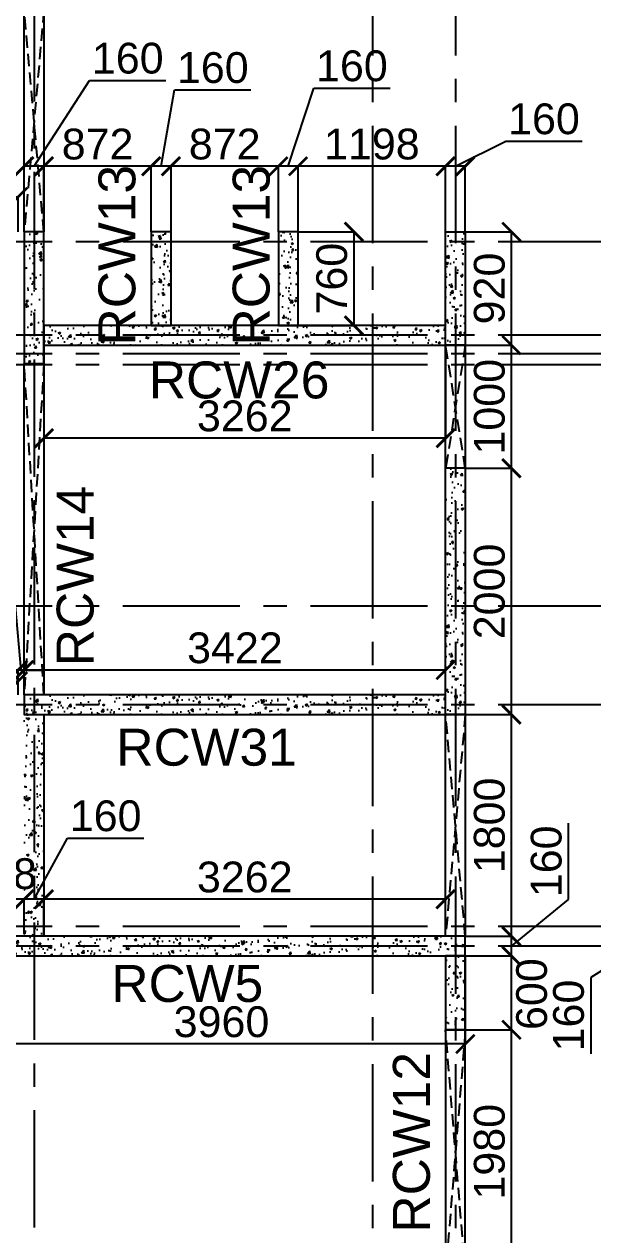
# Model space of a CAD drawing. Header units: inches. Extents: x 207135 to 337634, y -175669 to -89669.
# Drawn here: x 265234 to 269851, y -116067 to -106236 of the extents above; entities that cross this region are included whole.
import ezdxf

# ---------------------------------------------------------------- set-up
doc = ezdxf.new("R2010")
doc.units = ezdxf.units.IN
doc.header["$MEASUREMENT"] = 0
doc.linetypes.add('CENTER', pattern=[50.8, 31.75, -6.35, 6.35, -6.35])
doc.linetypes.add('Hidden', pattern=[3, 2, -1])
for name, color, linetype in [('160 R.C. WALL HAT', 8, 'Continuous'), ('160 R.C.WALL', 6, 'Continuous'), ('160 WALL  OPENING LINE', 1, 'Continuous'), ('160 WALL OPEING', 1, 'Continuous'), ('DIM', 251, 'Continuous'), ('GRID', 8, 'CENTER'), ('SHEAR WALL NAME', 3, 'Continuous')]:
    doc.layers.add(name, color=color, linetype=linetype)
doc.styles.add('T200', font='sanss___.ttf', dxfattribs={"height": 250})
doc.styles.add('T300', font='sanss___.ttf', dxfattribs={"height": 350})
doc.dimstyles.new('T 200', dxfattribs={"dimtxt": 250, "dimasz": 150, "dimexe": 1, "dimexo": 0, "dimgap": 50, "dimtad": 1, "dimdec": 0, "dimdsep": 46, "dimtxsty": 'T200', "dimblk": 'ARCHTICK', "dimcen": 2.5, "dimdle": 1, "dimclrd": 5, "dimclre": 253, "dimclrt": 1, "dimadec": 0, "dimazin": 0, "dimtfac": 1, "dimtdec": 0, "dimtmove": 2, "dimatfit": 3, "dimfxl": 0, "dimarcsym": 0})
pattern_1 = [(50, (2153647.95, 284347.85), (179.315046, -15.688034), [18.75, -206.25]), (355, (2153647.95, 284347.85), (-34.687833, 188.048033), [15, -165]), (100.451444, (2153662.9, 284346.54), (144.627212, 172.359998), [15.935048, -175.285528]), (46.1842, (2153647.95, 284397.85), (266.810333, -41.37982), [28.125, -309.375]), (96.635635, (2153670.19, 284394.4), (233.665486, 243.52965), [23.902586, -262.92844]), (351.184164, (2153647.95, 284397.85), (233.665486, 243.52965), [22.5, -247.5]), (21, (2153672.95, 284385.35), (149.226763, -100.654723), [18.75, -206.25]), (326, (2153672.95, 284385.35), (60.828833, 181.287511), [15, -165]), (71.451445, (2153685.39, 284376.96), (210.055594, 80.632788), [15.935047, -175.285528]), (37.5, (2153647.95, 284347.85), (3.0399638, 83.2234635), [0, -163, 0, -167.5, 0, -165.625]), (7.5, (2153647.95, 284347.85), (65.7673844, 98.602928), [0, -95.5, 0, -159.25, 0, -63.125]), (327.5, (2153592.2, 284347.85), (133.455609, -5.638718), [0, -62.5, 0, -195, 0, -258.75]), (317.5, (2153567.2, 284347.85), (145.796542, 25.0262456), [0, -81.25, 0, -129.5, 0, -183.75])]
pattern_2 = [(50, (2153647.95, 281347.85), (179.315046, -15.688034), [18.75, -206.25]), (355, (2153647.95, 281347.85), (-34.687833, 188.048033), [15, -165]), (100.451444, (2153662.9, 281346.54), (144.627212, 172.359998), [15.935048, -175.285528]), (46.1842, (2153647.95, 281397.85), (266.810333, -41.37982), [28.125, -309.375]), (96.635635, (2153670.19, 281394.4), (233.665486, 243.52965), [23.902586, -262.92844]), (351.184164, (2153647.95, 281397.85), (233.665486, 243.52965), [22.5, -247.5]), (21, (2153672.95, 281385.35), (149.226763, -100.654723), [18.75, -206.25]), (326, (2153672.95, 281385.35), (60.828833, 181.287511), [15, -165]), (71.451445, (2153685.39, 281376.96), (210.055594, 80.632788), [15.935047, -175.285528]), (37.5, (2153647.95, 281347.85), (3.0399638, 83.2234635), [0, -163, 0, -167.5, 0, -165.625]), (7.5, (2153647.95, 281347.85), (65.7673844, 98.602928), [0, -95.5, 0, -159.25, 0, -63.125]), (327.5, (2153592.2, 281347.85), (133.455609, -5.638718), [0, -62.5, 0, -195, 0, -258.75]), (317.5, (2153567.2, 281347.85), (145.796542, 25.0262456), [0, -81.25, 0, -129.5, 0, -183.75])]

# ---------------------------------------------------------------- blocks, each defined once
blk = doc.blocks.new('_ARCHTICK')
at = {"color": 0, "linetype": 'ByBlock', "const_width": 0.15}
blk.add_lwpolyline([(-0.5, -0.5), (0.5, 0.5)], dxfattribs=at)
blk = doc.blocks.new('*D383')
at = {"layer": 'Defpoints', "color": 0}
for p in [(265183.9, -107639.3), (265023.9, -107922.5, 14.7), (265183.9, -107922.5, 14.7)]:
    blk.add_point(p, dxfattribs=at)
at = {"layer": 'DIM', "color": 5, "lineweight": -2}
for p, q in [((265103.9, -107639.3), (264324.9, -108002.5)), ((265022.9, -107639.3), (265184.9, -107639.3)), ((264324.9, -108002.5), (263704.7, -108002.5))]:
    blk.add_line(p, q, dxfattribs=at)
at = {"layer": 'DIM', "color": 253, "lineweight": -2}
for p, q in [((265023.9, -107922.5), (265023.9, -107638.3)), ((265183.9, -107922.5), (265183.9, -107638.3))]:
    blk.add_line(p, q, dxfattribs=at)
at = {"layer": 'DIM', "color": 5, "lineweight": -2, "xscale": 150, "yscale": 150, "zscale": 150, "rotation": 180}
blk.add_blockref('_ARCHTICK', (265023.9, -107639.3), dxfattribs=at)
at = {"layer": 'DIM', "color": 5, "lineweight": -2, "xscale": 150, "yscale": 150, "zscale": 150}
blk.add_blockref('_ARCHTICK', (265183.9, -107639.3), dxfattribs=at)
at = {"layer": 'DIM', "color": 1, "insert": (264014.8, -107823.6), "char_height": 250, "attachment_point": 5, "style": 'T200'}
blk.add_mtext('160', dxfattribs=at)
blk = doc.blocks.new('*D390')
at = {"layer": 'Defpoints', "color": 0}
for p in [(265183.9, -111572.1), (264550.7, -111682.5, 0), (265183.9, -111682.5, 14.7)]:
    blk.add_point(p, dxfattribs=at)
at = {"layer": 'DIM', "color": 5, "lineweight": -2}
for p, q in [((264486.2, -111134.7), (263845.4, -111134.7)), ((264867.3, -111572.1), (264486.2, -111134.7)), ((264549.7, -111572.1), (265184.9, -111572.1))]:
    blk.add_line(p, q, dxfattribs=at)
at = {"layer": 'DIM', "color": 253, "lineweight": -2}
for p, q in [((264550.7, -111682.5), (264550.7, -111571.1)), ((265183.9, -111682.5), (265183.9, -111571.1))]:
    blk.add_line(p, q, dxfattribs=at)
at = {"layer": 'DIM', "color": 5, "lineweight": -2, "xscale": 150, "yscale": 150, "zscale": 150, "rotation": 180}
blk.add_blockref('_ARCHTICK', (264550.7, -111572.1), dxfattribs=at)
at = {"layer": 'DIM', "color": 5, "lineweight": -2, "xscale": 150, "yscale": 150, "zscale": 150}
blk.add_blockref('_ARCHTICK', (265183.9, -111572.1), dxfattribs=at)
at = {"layer": 'DIM', "color": 1, "insert": (264165.8, -110955.7), "char_height": 250, "attachment_point": 5, "style": 'T200'}
blk.add_mtext('633', dxfattribs=at)
blk = doc.blocks.new('*D598')
at = {"layer": 'Defpoints', "color": 0}
for p in [(270241.1, -113642.5), (270616, -113642.5, 14.7), (270616, -113802.5, 14.7)]:
    blk.add_point(p, dxfattribs=at)
at = {"layer": 'DIM', "color": 5, "lineweight": -2}
for p, q in [((270241.1, -113722.5), (269834.4, -113976.2)), ((270241.1, -113803.5), (270241.1, -113641.5)), ((269834.4, -113976.2), (269834.4, -114596.4))]:
    blk.add_line(p, q, dxfattribs=at)
at = {"layer": 'DIM', "color": 253, "lineweight": -2}
for p, q in [((270616, -113642.5), (270240.1, -113642.5)), ((270616, -113802.5), (270240.1, -113802.5))]:
    blk.add_line(p, q, dxfattribs=at)
at = {"layer": 'DIM', "color": 5, "lineweight": -2, "xscale": 150, "yscale": 150, "zscale": 150}
for p, rotation in [((270241.1, -113642.5), 90), ((270241.1, -113802.5), 270)]:
    blk.add_blockref('_ARCHTICK', p, dxfattribs=dict(at, rotation=rotation))
at = {"layer": 'DIM', "color": 1, "insert": (269655.5, -114286.3), "char_height": 250, "attachment_point": 5, "rotation": 90, "style": 'T200'}
blk.add_mtext('160', dxfattribs=at)
blk = doc.blocks.new('*D607')
at = {"layer": 'Defpoints', "color": 0}
for p in [(268836, -114402.5, 14.7), (269190.9, -114402.5), (268816, -116382.5, 14.7)]:
    blk.add_point(p, dxfattribs=at)
at = {"layer": 'DIM', "color": 253, "lineweight": -2}
for p, q in [((268836, -114402.5), (269191.9, -114402.5)), ((268816, -116382.5), (269191.9, -116382.5))]:
    blk.add_line(p, q, dxfattribs=at)
at = {"layer": 'DIM', "color": 5, "lineweight": -2}
blk.add_line((269190.9, -116383.5), (269190.9, -114401.5), dxfattribs=at)
at = {"layer": 'DIM', "color": 5, "lineweight": -2, "xscale": 150, "yscale": 150, "zscale": 150}
for p, rotation in [((269190.9, -114402.5), 90), ((269190.9, -116382.5), 270)]:
    blk.add_blockref('_ARCHTICK', p, dxfattribs=dict(at, rotation=rotation))
at = {"layer": 'DIM', "color": 1, "insert": (269012.1, -115392.5), "char_height": 250, "attachment_point": 5, "rotation": 90, "style": 'T200'}
blk.add_mtext('1980', dxfattribs=at)
blk = doc.blocks.new('*D608')
at = {"layer": 'Defpoints', "color": 0}
for p in [(268816, -113802.5, 14.7), (269190.9, -113802.5), (268816, -114402.5, 14.7)]:
    blk.add_point(p, dxfattribs=at)
at = {"layer": 'DIM', "color": 253, "lineweight": -2}
for p, q in [((268816, -113802.5), (269191.9, -113802.5)), ((268816, -114402.5), (269191.9, -114402.5))]:
    blk.add_line(p, q, dxfattribs=at)
at = {"layer": 'DIM', "color": 5, "lineweight": -2}
blk.add_line((269190.9, -114403.5), (269190.9, -113801.5), dxfattribs=at)
at = {"layer": 'DIM', "color": 5, "lineweight": -2, "xscale": 150, "yscale": 150, "zscale": 150}
for p, rotation in [((269190.9, -113802.5), 90), ((269190.9, -114402.5), 270)]:
    blk.add_blockref('_ARCHTICK', p, dxfattribs=dict(at, rotation=rotation))
at = {"layer": 'DIM', "color": 1, "insert": (269355.5, -114112.5), "char_height": 250, "attachment_point": 5, "rotation": 90, "style": 'T200'}
blk.add_mtext('600', dxfattribs=at)
blk = doc.blocks.new('*D609')
at = {"layer": 'Defpoints', "color": 0}
for p in [(268816, -113642.5, 14.7), (269190.9, -113642.5), (268816, -113802.5, 14.7)]:
    blk.add_point(p, dxfattribs=at)
at = {"layer": 'DIM', "color": 5, "lineweight": -2}
for p, q in [((269653.2, -113344.2), (269653.2, -112724)), ((269190.9, -113722.5), (269653.2, -113344.2)), ((269190.9, -113803.5), (269190.9, -113641.5))]:
    blk.add_line(p, q, dxfattribs=at)
at = {"layer": 'DIM', "color": 253, "lineweight": -2}
for p, q in [((268816, -113642.5), (269191.9, -113642.5)), ((268816, -113802.5), (269191.9, -113802.5))]:
    blk.add_line(p, q, dxfattribs=at)
at = {"layer": 'DIM', "color": 5, "lineweight": -2, "xscale": 150, "yscale": 150, "zscale": 150}
for p, rotation in [((269190.9, -113642.5), 90), ((269190.9, -113802.5), 270)]:
    blk.add_blockref('_ARCHTICK', p, dxfattribs=dict(at, rotation=rotation))
at = {"layer": 'DIM', "color": 1, "insert": (269474.3, -113034.1), "char_height": 250, "attachment_point": 5, "rotation": 90, "style": 'T200'}
blk.add_mtext('160', dxfattribs=at)
blk = doc.blocks.new('*D610')
at = {"layer": 'Defpoints', "color": 0}
for p in [(268816, -111842.5, 14.7), (269190.9, -111842.5), (268816, -113642.5, 14.7)]:
    blk.add_point(p, dxfattribs=at)
at = {"layer": 'DIM', "color": 253, "lineweight": -2}
for p, q in [((268816, -111842.5), (269191.9, -111842.5)), ((268816, -113642.5), (269191.9, -113642.5))]:
    blk.add_line(p, q, dxfattribs=at)
at = {"layer": 'DIM', "color": 5, "lineweight": -2}
blk.add_line((269190.9, -113643.5), (269190.9, -111841.5), dxfattribs=at)
at = {"layer": 'DIM', "color": 5, "lineweight": -2, "xscale": 150, "yscale": 150, "zscale": 150}
for p, rotation in [((269190.9, -111842.5), 90), ((269190.9, -113642.5), 270)]:
    blk.add_blockref('_ARCHTICK', p, dxfattribs=dict(at, rotation=rotation))
at = {"layer": 'DIM', "color": 1, "insert": (269012.1, -112742.5), "char_height": 250, "attachment_point": 5, "rotation": 90, "style": 'T200'}
blk.add_mtext('1800', dxfattribs=at)
blk = doc.blocks.new('*D611')
at = {"layer": 'Defpoints', "color": 0}
for p in [(268816, -109842.5, 14.7), (269190.9, -109842.5), (268816, -111842.5, 14.7)]:
    blk.add_point(p, dxfattribs=at)
at = {"layer": 'DIM', "color": 253, "lineweight": -2}
for p, q in [((268816, -109842.5), (269191.9, -109842.5)), ((268816, -111842.5), (269191.9, -111842.5))]:
    blk.add_line(p, q, dxfattribs=at)
at = {"layer": 'DIM', "color": 5, "lineweight": -2}
blk.add_line((269190.9, -111843.5), (269190.9, -109841.5), dxfattribs=at)
at = {"layer": 'DIM', "color": 5, "lineweight": -2, "xscale": 150, "yscale": 150, "zscale": 150}
for p, rotation in [((269190.9, -109842.5), 90), ((269190.9, -111842.5), 270)]:
    blk.add_blockref('_ARCHTICK', p, dxfattribs=dict(at, rotation=rotation))
at = {"layer": 'DIM', "color": 1, "insert": (269012.1, -110842.5), "char_height": 250, "attachment_point": 5, "rotation": 90, "style": 'T200'}
blk.add_mtext('2000', dxfattribs=at)
blk = doc.blocks.new('*D612')
at = {"layer": 'Defpoints', "color": 0}
for p in [(268816, -108842.5, 14.7), (269190.9, -108842.5), (268816, -109842.5, 14.7)]:
    blk.add_point(p, dxfattribs=at)
at = {"layer": 'DIM', "color": 253, "lineweight": -2}
for p, q in [((268816, -108842.5), (269191.9, -108842.5)), ((268816, -109842.5), (269191.9, -109842.5))]:
    blk.add_line(p, q, dxfattribs=at)
at = {"layer": 'DIM', "color": 5, "lineweight": -2}
blk.add_line((269190.9, -109843.5), (269190.9, -108841.5), dxfattribs=at)
at = {"layer": 'DIM', "color": 5, "lineweight": -2, "xscale": 150, "yscale": 150, "zscale": 150}
for p, rotation in [((269190.9, -108842.5), 90), ((269190.9, -109842.5), 270)]:
    blk.add_blockref('_ARCHTICK', p, dxfattribs=dict(at, rotation=rotation))
at = {"layer": 'DIM', "color": 1, "insert": (269012.1, -109342.5), "char_height": 250, "attachment_point": 5, "rotation": 90, "style": 'T200'}
blk.add_mtext('1000', dxfattribs=at)
blk = doc.blocks.new('*D613')
at = {"layer": 'Defpoints', "color": 0}
for p in [(268816, -107922.5), (269190.9, -107922.5), (268816, -108842.5, 14.7)]:
    blk.add_point(p, dxfattribs=at)
at = {"layer": 'DIM', "color": 253, "lineweight": -2}
for p, q in [((268816, -107922.5), (269191.9, -107922.5)), ((268816, -108842.5), (269191.9, -108842.5))]:
    blk.add_line(p, q, dxfattribs=at)
at = {"layer": 'DIM', "color": 5, "lineweight": -2}
blk.add_line((269190.9, -108843.5), (269190.9, -107921.5), dxfattribs=at)
at = {"layer": 'DIM', "color": 5, "lineweight": -2, "xscale": 150, "yscale": 150, "zscale": 150}
for p, rotation in [((269190.9, -107922.5), 90), ((269190.9, -108842.5), 270)]:
    blk.add_blockref('_ARCHTICK', p, dxfattribs=dict(at, rotation=rotation))
at = {"layer": 'DIM', "color": 1, "insert": (269012.1, -108382.5), "char_height": 250, "attachment_point": 5, "rotation": 90, "style": 'T200'}
blk.add_mtext('920', dxfattribs=at)
blk = doc.blocks.new('*D615')
at = {"layer": 'Defpoints', "color": 0}
for p in [(268656, -107389.9), (268656, -107922.5, 14.7), (268816, -107922.5)]:
    blk.add_point(p, dxfattribs=at)
at = {"layer": 'DIM', "color": 5, "lineweight": -2}
for p, q in [((268736, -107389.9), (269144.4, -107185.1)), ((269144.4, -107185.1), (269764.6, -107185.1)), ((268817, -107389.9), (268655, -107389.9))]:
    blk.add_line(p, q, dxfattribs=at)
at = {"layer": 'DIM', "color": 253, "lineweight": -2}
for p, q in [((268656, -107922.5), (268656, -107388.9)), ((268816, -107922.5), (268816, -107388.9))]:
    blk.add_line(p, q, dxfattribs=at)
at = {"layer": 'DIM', "color": 5, "lineweight": -2, "xscale": 150, "yscale": 150, "zscale": 150, "rotation": 180}
blk.add_blockref('_ARCHTICK', (268656, -107389.9), dxfattribs=at)
at = {"layer": 'DIM', "color": 5, "lineweight": -2, "xscale": 150, "yscale": 150, "zscale": 150}
blk.add_blockref('_ARCHTICK', (268816, -107389.9), dxfattribs=at)
at = {"layer": 'DIM', "color": 1, "insert": (269454.5, -107006.2), "char_height": 250, "attachment_point": 5, "style": 'T200'}
blk.add_mtext('160', dxfattribs=at)
blk = doc.blocks.new('*D616')
at = {"layer": 'Defpoints', "color": 0}
for p in [(267458, -107389.9), (267458, -107922.5, 14.7), (268656, -107922.5, 14.7)]:
    blk.add_point(p, dxfattribs=at)
at = {"layer": 'DIM', "color": 5, "lineweight": -2}
blk.add_line((268657, -107389.9), (267457, -107389.9), dxfattribs=at)
at = {"layer": 'DIM', "color": 253, "lineweight": -2}
for p, q in [((267458, -107922.5), (267458, -107388.9)), ((268656, -107922.5), (268656, -107388.9))]:
    blk.add_line(p, q, dxfattribs=at)
at = {"layer": 'DIM', "color": 5, "lineweight": -2, "xscale": 150, "yscale": 150, "zscale": 150, "rotation": 180}
blk.add_blockref('_ARCHTICK', (267458, -107389.9), dxfattribs=at)
at = {"layer": 'DIM', "color": 5, "lineweight": -2, "xscale": 150, "yscale": 150, "zscale": 150}
blk.add_blockref('_ARCHTICK', (268656, -107389.9), dxfattribs=at)
at = {"layer": 'DIM', "color": 1, "insert": (268057, -107211.1), "char_height": 250, "attachment_point": 5, "style": 'T200'}
blk.add_mtext('1198', dxfattribs=at)
blk = doc.blocks.new('*D617')
at = {"layer": 'Defpoints', "color": 0}
for p in [(267298, -107389.9), (267298, -107922.5, 14.7), (267458, -107922.5, 14.7)]:
    blk.add_point(p, dxfattribs=at)
at = {"layer": 'DIM', "color": 5, "lineweight": -2}
for p, q in [((267378, -107389.9), (267584.7, -106754.8)), ((267584.7, -106754.8), (268204.9, -106754.8)), ((267459, -107389.9), (267297, -107389.9))]:
    blk.add_line(p, q, dxfattribs=at)
at = {"layer": 'DIM', "color": 253, "lineweight": -2}
for p, q in [((267298, -107922.5), (267298, -107388.9)), ((267458, -107922.5), (267458, -107388.9))]:
    blk.add_line(p, q, dxfattribs=at)
at = {"layer": 'DIM', "color": 5, "lineweight": -2, "xscale": 150, "yscale": 150, "zscale": 150, "rotation": 180}
blk.add_blockref('_ARCHTICK', (267298, -107389.9), dxfattribs=at)
at = {"layer": 'DIM', "color": 5, "lineweight": -2, "xscale": 150, "yscale": 150, "zscale": 150}
blk.add_blockref('_ARCHTICK', (267458, -107389.9), dxfattribs=at)
at = {"layer": 'DIM', "color": 1, "insert": (267894.8, -106575.8), "char_height": 250, "attachment_point": 5, "style": 'T200'}
blk.add_mtext('160', dxfattribs=at)
blk = doc.blocks.new('*D618')
at = {"layer": 'Defpoints', "color": 0}
for p in [(266425.9, -107389.9), (266425.9, -107922.5, 14.7), (267298, -107922.5, 14.7)]:
    blk.add_point(p, dxfattribs=at)
at = {"layer": 'DIM', "color": 5, "lineweight": -2}
blk.add_line((267299, -107389.9), (266424.9, -107389.9), dxfattribs=at)
at = {"layer": 'DIM', "color": 253, "lineweight": -2}
for p, q in [((266425.9, -107922.5), (266425.9, -107388.9)), ((267298, -107922.5), (267298, -107388.9))]:
    blk.add_line(p, q, dxfattribs=at)
at = {"layer": 'DIM', "color": 5, "lineweight": -2, "xscale": 150, "yscale": 150, "zscale": 150, "rotation": 180}
blk.add_blockref('_ARCHTICK', (266425.9, -107389.9), dxfattribs=at)
at = {"layer": 'DIM', "color": 5, "lineweight": -2, "xscale": 150, "yscale": 150, "zscale": 150}
blk.add_blockref('_ARCHTICK', (267298, -107389.9), dxfattribs=at)
at = {"layer": 'DIM', "color": 1, "insert": (266862, -107211.1), "char_height": 250, "attachment_point": 5, "style": 'T200'}
blk.add_mtext('872', dxfattribs=at)
blk = doc.blocks.new('*D619')
at = {"layer": 'Defpoints', "color": 0}
for p in [(266265.9, -107389.9), (266265.9, -107922.5, 14.7), (266425.9, -107922.5, 14.7)]:
    blk.add_point(p, dxfattribs=at)
at = {"layer": 'DIM', "color": 5, "lineweight": -2}
for p, q in [((266345.9, -107389.9), (266455.1, -106768.9)), ((266455.1, -106768.9), (267075.3, -106768.9)), ((266426.9, -107389.9), (266264.9, -107389.9))]:
    blk.add_line(p, q, dxfattribs=at)
at = {"layer": 'DIM', "color": 253, "lineweight": -2}
for p, q in [((266265.9, -107922.5), (266265.9, -107388.9)), ((266425.9, -107922.5), (266425.9, -107388.9))]:
    blk.add_line(p, q, dxfattribs=at)
at = {"layer": 'DIM', "color": 5, "lineweight": -2, "xscale": 150, "yscale": 150, "zscale": 150, "rotation": 180}
blk.add_blockref('_ARCHTICK', (266265.9, -107389.9), dxfattribs=at)
at = {"layer": 'DIM', "color": 5, "lineweight": -2, "xscale": 150, "yscale": 150, "zscale": 150}
blk.add_blockref('_ARCHTICK', (266425.9, -107389.9), dxfattribs=at)
at = {"layer": 'DIM', "color": 1, "insert": (266765.2, -106590), "char_height": 250, "attachment_point": 5, "style": 'T200'}
blk.add_mtext('160', dxfattribs=at)
blk = doc.blocks.new('*D620')
at = {"layer": 'Defpoints', "color": 0}
for p in [(265393.9, -107389.9), (265393.9, -107922.5, 14.7), (266265.9, -107922.5, 14.7)]:
    blk.add_point(p, dxfattribs=at)
at = {"layer": 'DIM', "color": 5, "lineweight": -2}
blk.add_line((266266.9, -107389.9), (265392.9, -107389.9), dxfattribs=at)
at = {"layer": 'DIM', "color": 253, "lineweight": -2}
for p, q in [((265393.9, -107922.5), (265393.9, -107388.9)), ((266265.9, -107922.5), (266265.9, -107388.9))]:
    blk.add_line(p, q, dxfattribs=at)
at = {"layer": 'DIM', "color": 5, "lineweight": -2, "xscale": 150, "yscale": 150, "zscale": 150, "rotation": 180}
blk.add_blockref('_ARCHTICK', (265393.9, -107389.9), dxfattribs=at)
at = {"layer": 'DIM', "color": 5, "lineweight": -2, "xscale": 150, "yscale": 150, "zscale": 150}
blk.add_blockref('_ARCHTICK', (266265.9, -107389.9), dxfattribs=at)
at = {"layer": 'DIM', "color": 1, "insert": (265829.9, -107211.1), "char_height": 250, "attachment_point": 5, "style": 'T200'}
blk.add_mtext('872', dxfattribs=at)
blk = doc.blocks.new('*D621')
at = {"layer": 'Defpoints', "color": 0}
for p in [(265234.1, -107389.9), (265234.1, -107440.1, 14.7), (265393.9, -107922.5, 14.7)]:
    blk.add_point(p, dxfattribs=at)
at = {"layer": 'DIM', "color": 5, "lineweight": -2}
for p, q in [((265314, -107389.9), (265764.6, -106692.6)), ((265764.6, -106692.6), (266384.9, -106692.6)), ((265394.9, -107389.9), (265233.1, -107389.9))]:
    blk.add_line(p, q, dxfattribs=at)
at = {"layer": 'DIM', "color": 253, "lineweight": -2}
for p, q in [((265234.1, -107440.1), (265234.1, -107388.9)), ((265393.9, -107922.5), (265393.9, -107388.9))]:
    blk.add_line(p, q, dxfattribs=at)
at = {"layer": 'DIM', "color": 5, "lineweight": -2, "xscale": 150, "yscale": 150, "zscale": 150, "rotation": 180}
blk.add_blockref('_ARCHTICK', (265234.1, -107389.9), dxfattribs=at)
at = {"layer": 'DIM', "color": 5, "lineweight": -2, "xscale": 150, "yscale": 150, "zscale": 150}
blk.add_blockref('_ARCHTICK', (265393.9, -107389.9), dxfattribs=at)
at = {"layer": 'DIM', "color": 1, "insert": (266074.7, -106513.7), "char_height": 250, "attachment_point": 5, "style": 'T200'}
blk.add_mtext('160', dxfattribs=at)
blk = doc.blocks.new('*D627')
at = {"layer": 'Defpoints', "color": 0}
for p in [(264856, -113802.5, 14.7), (268816, -113802.5, 14.7), (264856, -114517.2)]:
    blk.add_point(p, dxfattribs=at)
at = {"layer": 'DIM', "color": 253, "lineweight": -2}
for p, q in [((264856, -113802.5), (264856, -114518.2)), ((268816, -113802.5), (268816, -114518.2))]:
    blk.add_line(p, q, dxfattribs=at)
at = {"layer": 'DIM', "color": 5, "lineweight": -2}
blk.add_line((268817, -114517.2), (264855, -114517.2), dxfattribs=at)
at = {"layer": 'DIM', "color": 5, "lineweight": -2, "xscale": 150, "yscale": 150, "zscale": 150, "rotation": 180}
blk.add_blockref('_ARCHTICK', (264856, -114517.2), dxfattribs=at)
at = {"layer": 'DIM', "color": 5, "lineweight": -2, "xscale": 150, "yscale": 150, "zscale": 150}
blk.add_blockref('_ARCHTICK', (268816, -114517.2), dxfattribs=at)
at = {"layer": 'DIM', "color": 1, "insert": (266836, -114338.2), "char_height": 250, "attachment_point": 5, "style": 'T200'}
blk.add_mtext('3960', dxfattribs=at)
blk = doc.blocks.new('*D628')
at = {"layer": 'Defpoints', "color": 0}
for p in [(265393.9, -113341.9), (268656, -113622.5, 14.7), (265393.9, -113642.5, 14.7)]:
    blk.add_point(p, dxfattribs=at)
at = {"layer": 'DIM', "color": 5, "lineweight": -2}
blk.add_line((268657, -113341.9), (265392.9, -113341.9), dxfattribs=at)
at = {"layer": 'DIM', "color": 253, "lineweight": -2}
for p, q in [((265393.9, -113642.5), (265393.9, -113340.9)), ((268656, -113622.5), (268656, -113340.9))]:
    blk.add_line(p, q, dxfattribs=at)
at = {"layer": 'DIM', "color": 5, "lineweight": -2, "xscale": 150, "yscale": 150, "zscale": 150, "rotation": 180}
blk.add_blockref('_ARCHTICK', (265393.9, -113341.9), dxfattribs=at)
at = {"layer": 'DIM', "color": 5, "lineweight": -2, "xscale": 150, "yscale": 150, "zscale": 150}
blk.add_blockref('_ARCHTICK', (268656, -113341.9), dxfattribs=at)
at = {"layer": 'DIM', "color": 1, "insert": (267024.9, -113162.9), "char_height": 250, "attachment_point": 5, "style": 'T200'}
blk.add_mtext('3262', dxfattribs=at)
blk = doc.blocks.new('*D629')
at = {"layer": 'Defpoints', "color": 0}
for p in [(265233.9, -113341.9), (265233.9, -113622.5, 14.7), (265393.9, -113642.5, 14.7)]:
    blk.add_point(p, dxfattribs=at)
at = {"layer": 'DIM', "color": 5, "lineweight": -2}
for p, q in [((265313.9, -113341.9), (265585.1, -112844.9)), ((265585.1, -112844.9), (266205.3, -112844.9)), ((265394.9, -113341.9), (265232.9, -113341.9))]:
    blk.add_line(p, q, dxfattribs=at)
at = {"layer": 'DIM', "color": 253, "lineweight": -2}
for p, q in [((265233.9, -113622.5), (265233.9, -113340.9)), ((265393.9, -113642.5), (265393.9, -113340.9))]:
    blk.add_line(p, q, dxfattribs=at)
at = {"layer": 'DIM', "color": 5, "lineweight": -2, "xscale": 150, "yscale": 150, "zscale": 150, "rotation": 180}
blk.add_blockref('_ARCHTICK', (265233.9, -113341.9), dxfattribs=at)
at = {"layer": 'DIM', "color": 5, "lineweight": -2, "xscale": 150, "yscale": 150, "zscale": 150}
blk.add_blockref('_ARCHTICK', (265393.9, -113341.9), dxfattribs=at)
at = {"layer": 'DIM', "color": 1, "insert": (265895.2, -112665.9), "char_height": 250, "attachment_point": 5, "style": 'T200'}
blk.add_mtext('160', dxfattribs=at)
blk = doc.blocks.new('*D635')
at = {"layer": 'Defpoints', "color": 0}
for p in [(265233.9, -111480.8), (265233.9, -111662.5, 14.7), (268656, -111682.5, 14.7)]:
    blk.add_point(p, dxfattribs=at)
at = {"layer": 'DIM', "color": 5, "lineweight": -2}
blk.add_line((268657, -111480.8), (265232.9, -111480.8), dxfattribs=at)
at = {"layer": 'DIM', "color": 253, "lineweight": -2}
for p, q in [((265233.9, -111662.5), (265233.9, -111479.8)), ((268656, -111682.5), (268656, -111479.8))]:
    blk.add_line(p, q, dxfattribs=at)
at = {"layer": 'DIM', "color": 5, "lineweight": -2, "xscale": 150, "yscale": 150, "zscale": 150, "rotation": 180}
blk.add_blockref('_ARCHTICK', (265233.9, -111480.8), dxfattribs=at)
at = {"layer": 'DIM', "color": 5, "lineweight": -2, "xscale": 150, "yscale": 150, "zscale": 150}
blk.add_blockref('_ARCHTICK', (268656, -111480.8), dxfattribs=at)
at = {"layer": 'DIM', "color": 1, "insert": (266944.9, -111301.9), "char_height": 250, "attachment_point": 5, "style": 'T200'}
blk.add_mtext('3422', dxfattribs=at)
blk = doc.blocks.new('*D636')
at = {"layer": 'Defpoints', "color": 0}
for p in [(265183.9, -111480.8), (265183.9, -111662.5, 14.7), (265233.9, -111662.5, 14.7)]:
    blk.add_point(p, dxfattribs=at)
at = {"layer": 'DIM', "color": 5, "lineweight": -2}
for p, q in [((265163.8, -110962.5), (264711.2, -110962.5)), ((265208.9, -111480.8), (265163.8, -110962.5)), ((265183.9, -111480.8), (265033.9, -111480.8)), ((265233.9, -111480.8), (265183.9, -111480.8)), ((265233.9, -111480.8), (265183.9, -111480.8)), ((265233.9, -111480.8), (265383.9, -111480.8))]:
    blk.add_line(p, q, dxfattribs=at)
at = {"layer": 'DIM', "color": 253, "lineweight": -2}
for p, q in [((265183.9, -111662.5), (265183.9, -111479.8)), ((265233.9, -111662.5), (265233.9, -111479.8))]:
    blk.add_line(p, q, dxfattribs=at)
at = {"layer": 'DIM', "color": 5, "lineweight": -2, "xscale": 150, "yscale": 150, "zscale": 150}
blk.add_blockref('_ARCHTICK', (265183.9, -111480.8), dxfattribs=at)
at = {"layer": 'DIM', "color": 5, "lineweight": -2, "xscale": 150, "yscale": 150, "zscale": 150, "rotation": 180}
blk.add_blockref('_ARCHTICK', (265233.9, -111480.8), dxfattribs=at)
at = {"layer": 'DIM', "color": 1, "insert": (264937.5, -110783.7), "char_height": 250, "attachment_point": 5, "style": 'T200'}
blk.add_mtext('50', dxfattribs=at)
blk = doc.blocks.new('*D637')
at = {"layer": 'Defpoints', "color": 0}
for p in [(265393.9, -108842.5, 14.7), (268656, -108842.5, 14.7), (265393.9, -109597.7)]:
    blk.add_point(p, dxfattribs=at)
at = {"layer": 'DIM', "color": 253, "lineweight": -2}
for p, q in [((265393.9, -108842.5), (265393.9, -109598.7)), ((268656, -108842.5), (268656, -109598.7))]:
    blk.add_line(p, q, dxfattribs=at)
at = {"layer": 'DIM', "color": 5, "lineweight": -2}
blk.add_line((268657, -109597.7), (265392.9, -109597.7), dxfattribs=at)
at = {"layer": 'DIM', "color": 5, "lineweight": -2, "xscale": 150, "yscale": 150, "zscale": 150, "rotation": 180}
blk.add_blockref('_ARCHTICK', (265393.9, -109597.7), dxfattribs=at)
at = {"layer": 'DIM', "color": 5, "lineweight": -2, "xscale": 150, "yscale": 150, "zscale": 150}
blk.add_blockref('_ARCHTICK', (268656, -109597.7), dxfattribs=at)
at = {"layer": 'DIM', "color": 1, "insert": (267024.9, -109418.7), "char_height": 250, "attachment_point": 5, "style": 'T200'}
blk.add_mtext('3262', dxfattribs=at)
blk = doc.blocks.new('*D638')
at = {"layer": 'Defpoints', "color": 0}
for p in [(267458, -107922.5, 14.7), (267458, -108682.5, 14.7), (267911.3, -108682.5)]:
    blk.add_point(p, dxfattribs=at)
at = {"layer": 'DIM', "color": 253, "lineweight": -2}
for p, q in [((267458, -107922.5), (267912.3, -107922.5)), ((267458, -108682.5), (267912.3, -108682.5))]:
    blk.add_line(p, q, dxfattribs=at)
at = {"layer": 'DIM', "color": 5, "lineweight": -2}
blk.add_line((267911.3, -107921.5), (267911.3, -108683.5), dxfattribs=at)
at = {"layer": 'DIM', "color": 5, "lineweight": -2, "xscale": 150, "yscale": 150, "zscale": 150}
for p, rotation in [((267911.3, -107922.5), 90), ((267911.3, -108682.5), 270)]:
    blk.add_blockref('_ARCHTICK', p, dxfattribs=dict(at, rotation=rotation))
at = {"layer": 'DIM', "color": 1, "insert": (267732.3, -108302.5), "char_height": 250, "attachment_point": 5, "rotation": 90, "style": 'T200'}
blk.add_mtext('760', dxfattribs=at)
blk = doc.blocks.new('*D639')
at = {"layer": 'Defpoints', "color": 0}
for p in [(264856, -113340.9), (265233.9, -113622.5), (264856, -113642.5, 14.7)]:
    blk.add_point(p, dxfattribs=at)
at = {"layer": 'DIM', "color": 5, "lineweight": -2}
blk.add_line((265234.9, -113340.9), (264855, -113340.9), dxfattribs=at)
at = {"layer": 'DIM', "color": 253, "lineweight": -2}
for p, q in [((264856, -113642.5), (264856, -113339.9)), ((265233.9, -113622.5), (265233.9, -113339.9))]:
    blk.add_line(p, q, dxfattribs=at)
at = {"layer": 'DIM', "color": 5, "lineweight": -2, "xscale": 150, "yscale": 150, "zscale": 150, "rotation": 180}
blk.add_blockref('_ARCHTICK', (264856, -113340.9), dxfattribs=at)
at = {"layer": 'DIM', "color": 5, "lineweight": -2, "xscale": 150, "yscale": 150, "zscale": 150}
blk.add_blockref('_ARCHTICK', (265233.9, -113340.9), dxfattribs=at)
at = {"layer": 'DIM', "color": 1, "insert": (265044.9, -113135.9), "char_height": 250, "attachment_point": 5, "style": 'T200'}
blk.add_mtext('378', dxfattribs=at)

msp = doc.modelspace()

# ---------------------------------------------------------------- hatches: boundary and pattern name
at = {"layer": '160 R.C. WALL HAT'}
h = msp.add_hatch(dxfattribs=at)
h.set_pattern_fill('AR-CONC', color=256, scale=25)
h.set_pattern_definition([(50, (2156910.1, 284198.35), (179.315046, -15.688034), [18.75, -206.25]), (355, (2156910.1, 284198.35), (-34.687833, 188.048033), [15, -165]), (100.451444, (2156925.04, 284197.04), (144.627212, 172.359998), [15.935048, -175.285528]), (46.1842, (2156910.1, 284248.35), (266.810333, -41.37982), [28.125, -309.375]), (96.635635, (2156932.33, 284244.9), (233.665486, 243.52965), [23.902586, -262.92844]), (351.184164, (2156910.1, 284248.35), (233.665486, 243.52965), [22.5, -247.5]), (21, (2156935.1, 284235.85), (149.226763, -100.654723), [18.75, -206.25]), (326, (2156935.1, 284235.85), (60.828833, 181.287511), [15, -165]), (71.451445, (2156947.53, 284227.46), (210.055594, 80.632788), [15.935047, -175.285528]), (37.5, (2156910.094, 284198.35), (3.0399638, 83.2234635), [0, -163, 0, -167.5, 0, -165.625]), (7.5, (2156910.09, 284198.35), (65.7673844, 98.602928), [0, -95.5, 0, -159.25, 0, -63.125]), (327.5, (2156854.344, 284198.35), (133.455609, -5.638718), [0, -62.5, 0, -195, 0, -258.75]), (317.5, (2156829.34, 284198.35), (145.796542, 25.0262456), [0, -81.25, 0, -129.5, 0, -183.75])])
h.paths.add_polyline_path([(265233.9, -107922.5), (265393.9, -107922.5), (265393.9, -108992), (265233.9, -108992)])
h = msp.add_hatch(dxfattribs=at)
h.set_pattern_fill('AR-CONC', color=256, scale=25)
h.set_pattern_definition(pattern_1)
h.paths.add_polyline_path([(266265.9, -107922.5), (266425.9, -107922.5), (266425.9, -108682.5), (266265.9, -108682.5)])
h = msp.add_hatch(dxfattribs=at)
h.set_pattern_fill('AR-CONC', color=256, scale=25)
h.set_pattern_definition(pattern_1)
h.paths.add_polyline_path([(267458, -107922.5), (267298, -107922.5), (267298, -108682.5), (267458, -108682.5)])
h = msp.add_hatch(dxfattribs=at)
h.set_pattern_fill('AR-CONC', color=256, scale=25)
h.set_pattern_definition(pattern_1)
h.paths.add_polyline_path([(268816, -108842.5), (268656, -108842.5), (268656, -107922.5), (268816, -107922.5)])
h = msp.add_hatch(dxfattribs=at)
h.set_pattern_fill('AR-CONC', color=256, scale=25)
h.set_pattern_definition(pattern_1)
h.paths.add_polyline_path([(265393.9, -108682.5), (268656, -108682.5), (268656, -108842.5), (265393.9, -108842.5)])
h = msp.add_hatch(dxfattribs=at)
h.set_pattern_fill('AR-CONC', color=256, scale=25)
h.set_pattern_definition(pattern_2)
h.paths.add_polyline_path([(268816, -111842.5), (268656, -111842.5), (268656, -109842.5), (268816, -109842.5)])
h = msp.add_hatch(dxfattribs=at)
h.set_pattern_fill('AR-CONC', color=256, scale=25)
h.set_pattern_definition(pattern_2)
h.paths.add_polyline_path([(268656, -111682.5), (265233.9, -111682.5), (265233.9, -111842.5), (268656, -111842.5)])
h = msp.add_hatch(dxfattribs=at)
h.set_pattern_fill('AR-CONC', color=256, scale=25)
h.set_pattern_definition([(50, (2161803.26, 279547.85), (179.315046, -15.688034), [18.75, -206.25]), (355, (2161803.26, 279547.85), (-34.687833, 188.048033), [15, -165]), (100.451444, (2161818.2, 279546.54), (144.627212, 172.359998), [15.935048, -175.285528]), (46.1842, (2161803.26, 279597.85), (266.810333, -41.37982), [28.125, -309.375]), (96.635635, (2161825.5, 279594.4), (233.665486, 243.52965), [23.902586, -262.92844]), (351.184164, (2161803.26, 279597.85), (233.665486, 243.52965), [22.5, -247.5]), (21, (2161828.26, 279585.35), (149.226763, -100.654723), [18.75, -206.25]), (326, (2161828.26, 279585.35), (60.828833, 181.287511), [15, -165]), (71.451445, (2161840.7, 279576.96), (210.055594, 80.632788), [15.935047, -175.285528]), (37.5, (2161803.26, 279547.85), (3.0399638, 83.2234635), [0, -163, 0, -167.5, 0, -165.625]), (7.5, (2161803.26, 279547.85), (65.7673844, 98.602928), [0, -95.5, 0, -159.25, 0, -63.125]), (327.5, (2161747.51, 279547.85), (133.455609, -5.638718), [0, -62.5, 0, -195, 0, -258.75]), (317.5, (2161722.51, 279547.85), (145.796542, 25.0262456), [0, -81.25, 0, -129.5, 0, -183.75])])
h.paths.add_polyline_path([(265233.9, -111842.5), (265393.9, -111842.5), (265393.9, -113642.5), (265233.9, -113642.5)])
h = msp.add_hatch(dxfattribs=at)
h.set_pattern_fill('AR-CONC', color=256, scale=25)
h.set_pattern_definition([(50, (2153487.95, 279387.85), (179.315046, -15.688034), [18.75, -206.25]), (355, (2153487.95, 279387.85), (-34.687833, 188.048033), [15, -165]), (100.451444, (2153502.9, 279386.54), (144.627212, 172.359998), [15.935048, -175.285528]), (46.1842, (2153487.95, 279437.85), (266.810333, -41.37982), [28.125, -309.375]), (96.635635, (2153510.18, 279434.4), (233.665486, 243.52965), [23.902586, -262.92844]), (351.184164, (2153487.95, 279437.85), (233.665486, 243.52965), [22.5, -247.5]), (21, (2153512.95, 279425.35), (149.226763, -100.654723), [18.75, -206.25]), (326, (2153512.95, 279425.35), (60.828833, 181.287511), [15, -165]), (71.451445, (2153525.38, 279416.96), (210.055594, 80.632788), [15.935047, -175.285528]), (37.5, (2153487.95, 279387.85), (3.0399638, 83.2234635), [0, -163, 0, -167.5, 0, -165.625]), (7.5, (2153487.95, 279387.85), (65.7673844, 98.602928), [0, -95.5, 0, -159.25, 0, -63.125]), (327.5, (2153432.2, 279387.85), (133.455609, -5.638718), [0, -62.5, 0, -195, 0, -258.75]), (317.5, (2153407.2, 279387.85), (145.796542, 25.0262456), [0, -81.25, 0, -129.5, 0, -183.75])])
h.paths.add_polyline_path([(268816, -113802.5), (268816, -113642.5), (264856, -113642.5), (264856, -113802.5)])
h = msp.add_hatch(dxfattribs=at)
h.set_pattern_fill('AR-CONC', color=256, scale=25)
h.set_pattern_definition([(50, (2153487.95, 278787.85), (179.315046, -15.688034), [18.75, -206.25]), (355, (2153487.95, 278787.85), (-34.687833, 188.048033), [15, -165]), (100.451444, (2153502.9, 278786.54), (144.627212, 172.359998), [15.935048, -175.285528]), (46.1842, (2153487.95, 278837.85), (266.810333, -41.37982), [28.125, -309.375]), (96.635635, (2153510.19, 278834.4), (233.665486, 243.52965), [23.902586, -262.92844]), (351.184164, (2153487.95, 278837.85), (233.665486, 243.52965), [22.5, -247.5]), (21, (2153512.95, 278825.35), (149.226763, -100.654723), [18.75, -206.25]), (326, (2153512.95, 278825.35), (60.828833, 181.287511), [15, -165]), (71.451445, (2153525.39, 278816.96), (210.055594, 80.632788), [15.935047, -175.285528]), (37.5, (2153487.95, 278787.85), (3.0399638, 83.2234635), [0, -163, 0, -167.5, 0, -165.625]), (7.5, (2153487.95, 278787.85), (65.7673844, 98.602928), [0, -95.5, 0, -159.25, 0, -63.125]), (327.5, (2153432.2, 278787.85), (133.455609, -5.638718), [0, -62.5, 0, -195, 0, -258.75]), (317.5, (2153407.2, 278787.85), (145.796542, 25.0262456), [0, -81.25, 0, -129.5, 0, -183.75])])
h.paths.add_polyline_path([(268816, -113802.5), (268656, -113802.5), (268656, -114402.5), (268816, -114402.5)])

# ---------------------------------------------------------------- linework, layer by layer
at = {"layer": '160 R.C.WALL'}
for p, q in [((268816, -109842.5, 14.7), (268656, -109842.5, 14.7)), ((265393.9, -111842.5, 14.7), (265393.9, -113642.5, 14.7))]:
    msp.add_line(p, q, dxfattribs=at)
at = {"layer": '160 R.C.WALL', "elevation": 14.7}
for points in [[(265233.9, -108992), (265393.9, -108992), (265393.9, -107922.5), (265233.9, -107922.5)], [(266425.9, -107922.5), (266265.9, -107922.5), (266265.9, -108682.5), (266425.9, -108682.5)], [(267458, -107922.5), (267298, -107922.5), (267298, -108682.5), (267458, -108682.5)], [(268656, -108682.5), (265393.9, -108682.5), (265393.9, -108842.5), (268656, -108842.5)], [(268656, -111682.5), (265233.9, -111682.5), (265233.9, -111842.5), (268656, -111842.5)], [(268816, -113802.5), (268816, -113642.5), (264856, -113642.5), (264856, -113802.5)], [(268816, -113802.5), (268656, -113802.5), (268656, -114402.5), (268816, -114402.5)]]:
    msp.add_lwpolyline(points, close=True, dxfattribs=at)
for points in [[(268656, -108842.5), (268656, -107922.5), (268816, -107922.5), (268816, -108842.5), (268656, -108842.5)], [(268816, -109842.5), (268816, -111842.5), (268656, -111842.5), (268656, -109842.5)]]:
    msp.add_lwpolyline(points, dxfattribs=at)
at = {"layer": '160 WALL  OPENING LINE', "elevation": 14.7}
for points in [[(265393.9, -107922.5), (265234.1, -107922.5), (265234.1, -106122.5), (265393.9, -106122.5)], [(268816, -109842.5), (268656, -109842.5), (268656, -108842.5), (268816, -108842.5)], [(265233.9, -108992), (265393.9, -108992), (265393.9, -111682.5), (265233.9, -111682.5)], [(268656, -111842.5), (268816, -111842.5), (268816, -113642.5), (268656, -113642.5)], [(268816, -114402.5), (268656, -114402.5), (268656, -116382.5), (268816, -116382.5)]]:
    msp.add_lwpolyline(points, close=True, dxfattribs=at)
at = {"layer": '160 WALL OPEING', "linetype": 'Hidden', "ltscale": 50}
for p, q in [((265393.9, -107922.5, 14.7), (265234.1, -106122.5, 14.7)), ((265393.9, -106122.5, 14.7), (265234.1, -107922.5, 14.7)), ((268816, -109842.5, 14.7), (268656, -108842.5, 14.7)), ((268816, -108842.5, 14.7), (268656, -109842.5, 14.7)), ((265393.9, -111682.5, 14.7), (265233.9, -108992, 14.7)), ((265393.9, -108992, 14.7), (265233.9, -111682.5, 14.7)), ((268816, -113642.5, 14.7), (268656, -111842.5, 14.7)), ((268816, -111842.5, 14.7), (268656, -113642.5, 14.7)), ((268816, -116382.5, 14.7), (268656, -114402.5, 14.7)), ((268816, -114402.5, 14.7), (268656, -116382.5, 14.7))]:
    msp.add_line(p, q, dxfattribs=at)
at = {"layer": 'GRID', "ltscale": 30}
for p, q in [((268061, -94868.8, 14.7), (268061, -126522.9, 14.7)), ((268736, -94868.8, 14.7), (268736, -126522.9, 14.7)), ((265313.9, -95243.5, 14.7), (265313.9, -126522.9, 14.7)), ((300513.9, -108002.5, 14.7), (213696.9, -108002.5, 14.7)), ((300513.9, -108762.5, 14.7), (213696.9, -108762.5, 14.7)), ((300513.9, -108912.1, 14.7), (213155.5, -108912.1, 14.7)), ((300513.9, -109002.5, 14.7), (213957.9, -109002.5, 14.7)), ((300513.9, -110962.5, 14.7), (213869.4, -110962.5, 14.7)), ((300513.9, -111762.5, 14.7), (213696.9, -111762.5, 14.7)), ((300513.9, -113562.5, 14.7), (213893.9, -113562.5, 14.7)), ((300513.9, -113722.5, 14.7), (213696.9, -113722.5, 14.7))]:
    msp.add_line(p, q, dxfattribs=at)

# ---------------------------------------------------------------- texts
at = {"layer": 'SHEAR WALL NAME', "ltscale": 7, "style": 'T300'}
for s, p in [('RCW13', (266136.6, -108845.6)), ('RCW13', (267226.6, -108845.6)), ('RCW14', (265797.3, -111450.4)), ('RCW12', (268528, -116049.3))]:
    msp.add_text(s, height=300, rotation=90, dxfattribs=at).set_placement(p)
for s, p in [('RCW26', (266245.7, -109275)), ('RCW31', (265981.4, -112257.3)), ('RCW5', (265940.9, -114176))]:
    msp.add_text(s, height=300, dxfattribs=at).set_placement(p)

# ---------------------------------------------------------------- dimensions: what is measured, and where the dimension line sits
at = {"layer": 'DIM'}
for base, p1, p2, angle, picture, middle in [((265234.1, -107389.9), (265393.9, -107922.5, 14.7), (265234.1, -107440.1, 14.7), 180, '*D621', (265814.6, -106692.6)), ((266265.9, -107389.9), (266425.9, -107922.5, 14.7), (266265.9, -107922.5, 14.7), 180, '*D619', (266505.1, -106768.9)), ((267298, -107389.9), (267458, -107922.5, 14.7), (267298, -107922.5, 14.7), 180, '*D617', (267634.7, -106754.8)), ((268656, -107389.9), (268816, -107922.5), (268656, -107922.5, 14.7), 180, '*D615', (269194.4, -107185.1)), ((265183.9, -111480.8), (265233.9, -111662.5, 14.7), (265183.9, -111662.5, 14.7), 180, '*D636', (265113.8, -110962.5)), ((265233.9, -113341.9), (265393.9, -113642.5, 14.7), (265233.9, -113622.5, 14.7), 180, '*D629', (265635.1, -112844.9)), ((269190.9, -113642.5), (268816, -113802.5, 14.7), (268816, -113642.5, 14.7), 90, '*D609', (269653.2, -113294.2)), ((270241.1, -113642.5), (270616, -113802.5, 14.7), (270616, -113642.5, 14.7), 90, '*D598', (269834.4, -114026.2))]:
    dim = msp.add_linear_dim(base=base, p1=p1, p2=p2, angle=angle, dimstyle='T 200', override={"dimtmove": 1}, dxfattribs=at)
    dim.commit()
    dim.dimension.update_dxf_attribs({"geometry": picture, "text_midpoint": middle, "dimtype": 160})
for base, p1, p2, angle, picture, middle in [((265393.9, -107389.9), (266265.9, -107922.5, 14.7), (265393.9, -107922.5, 14.7), 180, '*D620', (265829.9, -107211.1)), ((266425.9, -107389.9), (267298, -107922.5, 14.7), (266425.9, -107922.5, 14.7), 180, '*D618', (266862, -107211.1)), ((267458, -107389.9), (268656, -107922.5, 14.7), (267458, -107922.5, 14.7), 180, '*D616', (268057, -107211.1)), ((267911.3, -108682.5), (267458, -107922.5, 14.7), (267458, -108682.5, 14.7), 90, '*D638', (267732.3, -108302.5)), ((269190.9, -107922.5), (268816, -108842.5, 14.7), (268816, -107922.5), 90, '*D613', (269012.1, -108382.5)), ((269190.9, -108842.5), (268816, -109842.5, 14.7), (268816, -108842.5, 14.7), 90, '*D612', (269012.1, -109342.5)), ((265393.9, -109597.7), (268656, -108842.5, 14.7), (265393.9, -108842.5, 14.7), 180, '*D637', (267024.9, -109418.7)), ((269190.9, -109842.5), (268816, -111842.5, 14.7), (268816, -109842.5, 14.7), 90, '*D611', (269012.1, -110842.5)), ((265233.9, -111480.8), (268656, -111682.5, 14.7), (265233.9, -111662.5, 14.7), 180, '*D635', (266944.9, -111301.9)), ((269190.9, -111842.5), (268816, -113642.5, 14.7), (268816, -111842.5, 14.7), 90, '*D610', (269012.1, -112742.5)), ((264856, -113340.9), (265233.9, -113622.5), (264856, -113642.5, 14.7), 180, '*D639', (265044.9, -113135.9)), ((265393.9, -113341.9), (268656, -113622.5, 14.7), (265393.9, -113642.5, 14.7), 180, '*D628', (267024.9, -113162.9)), ((264856, -114517.2), (268816, -113802.5, 14.7), (264856, -113802.5, 14.7), 180, '*D627', (266836, -114338.2)), ((269190.9, -114402.5), (268816, -116382.5, 14.7), (268836, -114402.5, 14.7), 90, '*D607', (269012.1, -115392.5))]:
    dim = msp.add_linear_dim(base=base, p1=p1, p2=p2, angle=angle, dimstyle='T 200', dxfattribs=at)
    dim.commit()
    dim.dimension.update_dxf_attribs({"geometry": picture, "text_midpoint": middle})
for base, p1, p2, picture, middle in [((265183.9, -107639.3), (265023.9, -107922.5, 14.7), (265183.9, -107922.5, 14.7), '*D383', (264274.9, -108002.5)), ((265183.9, -111572.1), (264550.7, -111682.5, 0), (265183.9, -111682.5, 14.7), '*D390', (264436.2, -111134.7))]:
    dim = msp.add_linear_dim(base=base, p1=p1, p2=p2, dimstyle='T 200', override={"dimtmove": 1}, dxfattribs=at)
    dim.commit()
    dim.dimension.update_dxf_attribs({"geometry": picture, "text_midpoint": middle, "dimtype": 160})
dim = msp.add_linear_dim(base=(269190.9, -113802.5), p1=(268816, -114402.5, 14.7), p2=(268816, -113802.5, 14.7), angle=90, dimstyle='T 200', dxfattribs=at)
dim.commit()
dim.dimension.update_dxf_attribs({"geometry": '*D608', "text_midpoint": (269355.5, -114112.5), "dimtype": 160})

doc.saveas('drawing.dxf')
